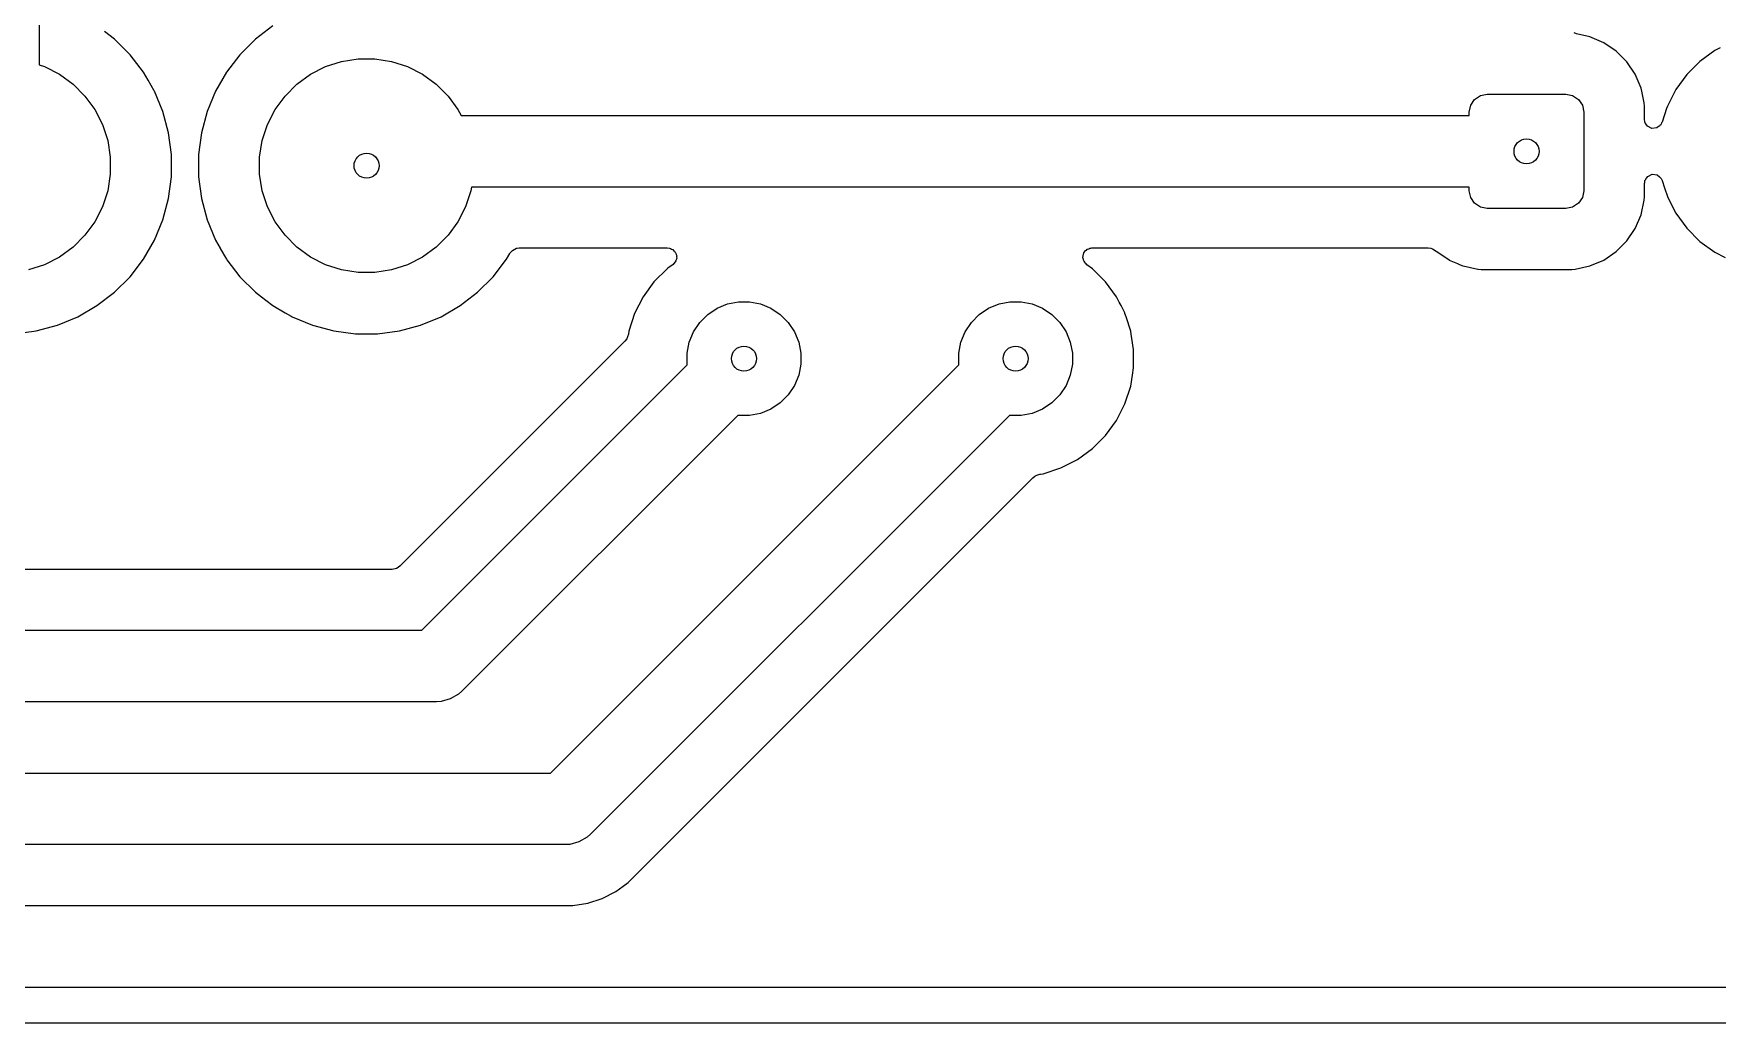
# Model space of a CAD drawing. Header units: millimetres. Extents: x 83 to 184, y -140 to -36.
# Drawn here: x 133.26 to 156.82, y -140 to -126.15 of the extents above; entities that cross this region are included whole.
import ezdxf

# ---------------------------------------------------------------- set-up
doc = ezdxf.new("R2010")
doc.units = ezdxf.units.MM
doc.layers.add('B.Cu', color=153, linetype='CONTINUOUS', true_color=0x4d7fc4)
doc.layers.add('Edge.Cuts', color=254, linetype='CONTINUOUS', true_color=0xd0d2cd)

msp = doc.modelspace()

# ---------------------------------------------------------------- linework, layer by layer
at = {"layer": 'B.Cu', "linetype": 'CONTINUOUS'}
for p, q in [((133.34, -125.367106), (133.34, -126.590128)), ((134.393114, -126.229005), (134.253152, -126.121607)), ((134.393116, -126.229007), (134.393114, -126.229005)), ((134.610973, -126.446863), (134.393116, -126.229007)), ((136.366868, -126.229021), (136.149021, -126.446868)), ((136.366876, -126.229014), (136.366868, -126.229021)), ((136.366891, -126.229), (136.366876, -126.229014)), ((136.611315, -126.041447), (136.366891, -126.229)), ((154.845326, -126.155951), (154.812257, -126.143617)), ((154.845327, -126.15595), (154.845326, -126.155951)), ((155.033923, -126.196977), (154.845327, -126.15595)), ((155.033966, -126.196988), (155.033923, -126.196977)), ((155.227151, -126.279714), (155.033966, -126.196988)), ((134.610988, -126.446879), (134.610973, -126.446863)), ((134.610991, -126.446883), (134.610988, -126.446879)), ((134.798561, -126.691328), (134.610991, -126.446883)), ((136.149008, -126.446883), (135.961447, -126.691316)), ((136.149014, -126.446876), (136.149008, -126.446883)), ((136.149021, -126.446868), (136.149014, -126.446876)), ((155.22717, -126.279725), (155.227151, -126.279714)), ((155.401204, -126.397515), (155.22717, -126.279725)), ((155.401211, -126.397521), (155.401204, -126.397515)), ((155.401214, -126.397523), (155.401211, -126.397521)), ((155.549826, -126.546135), (155.401214, -126.397523)), ((156.78229, -126.38837), (156.572123, -126.541065)), ((156.854584, -126.351534), (156.78229, -126.38837)), ((133.34, -126.590128), (133.414025, -126.614181)), ((133.414025, -126.614181), (133.623748, -126.72104)), ((134.798562, -126.69133), (134.798561, -126.691328)), ((134.86357, -126.803928), (134.798562, -126.69133)), ((135.961436, -126.691332), (135.807378, -126.958166)), ((135.961447, -126.691316), (135.961436, -126.691332)), ((137.136252, -126.72104), (137.345975, -126.614181)), ((137.345975, -126.614181), (137.569832, -126.541445)), ((137.569832, -126.541445), (137.802311, -126.504624)), ((137.802311, -126.504624), (138.037689, -126.504624)), ((138.037689, -126.504624), (138.270168, -126.541445)), ((138.270168, -126.541445), (138.494025, -126.614181)), ((138.494025, -126.614181), (138.703748, -126.72104)), ((155.549828, -126.546138), (155.549826, -126.546135)), ((155.549833, -126.546144), (155.549828, -126.546138)), ((155.667619, -126.720172), (155.549833, -126.546144)), ((156.572103, -126.541083), (156.388432, -126.724754)), ((156.572123, -126.541065), (156.572103, -126.541083)), ((133.623748, -126.72104), (133.814172, -126.859391)), ((133.814172, -126.859391), (133.980609, -127.025828)), ((134.863571, -126.803929), (134.86357, -126.803928)), ((134.950632, -126.954722), (134.863571, -126.803929)), ((136.779391, -127.025828), (136.945828, -126.859391)), ((136.945828, -126.859391), (137.136252, -126.72104)), ((138.703748, -126.72104), (138.894172, -126.859391)), ((138.894172, -126.859391), (139.060609, -127.025828)), ((155.667624, -126.720182), (155.667619, -126.720172)), ((155.667628, -126.720187), (155.667624, -126.720182)), ((155.667629, -126.720189), (155.667628, -126.720187)), ((155.66763, -126.720191), (155.667629, -126.720189)), ((155.750361, -126.913386), (155.66763, -126.720191)), ((155.750364, -126.913397), (155.750361, -126.913386)), ((155.75037, -126.913427), (155.750364, -126.913397)), ((155.750371, -126.913429), (155.75037, -126.913427)), ((155.760103, -126.95817), (155.750371, -126.913429)), ((156.235717, -126.934945), (156.117771, -127.166423)), ((156.235719, -126.934941), (156.235717, -126.934945)), ((156.388414, -126.724774), (156.235719, -126.934941)), ((156.388432, -126.724754), (156.388414, -126.724774)), ((133.980609, -127.025828), (134.11896, -127.216252)), ((134.951712, -126.95646), (134.950632, -126.954722)), ((134.952501, -126.957882), (134.951712, -126.95646)), ((134.952614, -126.958156), (134.952501, -126.957882)), ((134.952618, -126.958162), (134.952614, -126.958156)), ((134.95262, -126.958167), (134.952618, -126.958162)), ((134.952622, -126.95817), (134.95262, -126.958167)), ((135.070535, -127.242836), (134.952622, -126.95817)), ((135.807378, -126.958166), (135.689462, -127.242841)), ((136.64104, -127.216252), (136.779391, -127.025828)), ((139.060609, -127.025828), (139.19896, -127.216252)), ((153.347349, -127.25), (153.366379, -127.154329)), ((153.366379, -127.154329), (153.420572, -127.073223)), ((153.420572, -127.073223), (153.501678, -127.01903)), ((153.501678, -127.01903), (153.597349, -127)), ((153.597349, -127), (154.697349, -127)), ((154.697349, -127), (154.79302, -127.01903)), ((154.79302, -127.01903), (154.874126, -127.073223)), ((154.874126, -127.073223), (154.928319, -127.154329)), ((154.928319, -127.154329), (154.947349, -127.25)), ((155.760104, -126.958173), (155.760103, -126.95817)), ((155.795037, -127.118755), (155.760104, -126.958173)), ((155.797849, -127.165962), (155.795037, -127.118755)), ((155.797849, -127.165973), (155.797849, -127.165962)), ((155.797849, -127.351211), (155.797849, -127.165973)), ((156.117771, -127.166423), (156.107277, -127.19872)), ((134.11896, -127.216252), (134.225819, -127.425975)), ((135.150282, -127.540456), (135.070535, -127.242836)), ((135.689462, -127.242841), (135.609716, -127.540458)), ((136.534181, -127.425975), (136.64104, -127.216252)), ((139.19896, -127.216252), (139.241632, -127.3)), ((139.241632, -127.3), (153.347349, -127.3)), ((153.347349, -127.3), (153.347349, -127.25)), ((154.947349, -127.25), (154.947349, -128.35)), ((155.80238, -127.384424), (155.797849, -127.351211)), ((155.803967, -127.390131), (155.80238, -127.384424)), ((155.808474, -127.397487), (155.803967, -127.390131)), ((155.809356, -127.403377), (155.808474, -127.397487)), ((155.818409, -127.413702), (155.809356, -127.403377)), ((155.839588, -127.448271), (155.818409, -127.413702)), ((156.029715, -127.421172), (156.025792, -127.426909)), ((156.037601, -127.400739), (156.029715, -127.421172)), ((156.045289, -127.389498), (156.037601, -127.400739)), ((156.107277, -127.19872), (156.045289, -127.389498)), ((134.225819, -127.425975), (134.298555, -127.649832)), ((134.298555, -127.649832), (134.335376, -127.882311)), ((135.1905, -127.84594), (135.150282, -127.540456)), ((135.609716, -127.540458), (135.569503, -127.845914)), ((136.424624, -127.882311), (136.461445, -127.649832)), ((136.461445, -127.649832), (136.534181, -127.425975)), ((155.902288, -127.4791), (155.839588, -127.448271)), ((155.971703, -127.471136), (155.902288, -127.4791)), ((155.99583, -127.451407), (155.971703, -127.471136)), ((156.005851, -127.447173), (155.99583, -127.451407)), ((156.011991, -127.438193), (156.005851, -127.447173)), ((156.025792, -127.426909), (156.011991, -127.438193)), ((134.335376, -127.882311), (134.335376, -128.117689)), ((135.1905, -128.15406), (135.1905, -127.84594)), ((135.569503, -127.845914), (135.5695, -127.845938)), ((135.5695, -127.845938), (135.5695, -128.15406)), ((136.424624, -128.117689), (136.424624, -127.882311)), ((134.335376, -128.117689), (134.298555, -128.350168)), ((136.461445, -128.350168), (136.424624, -128.117689)), ((155.842595, -128.149319), (155.906149, -128.120289)), ((155.906149, -128.120289), (155.975308, -128.130226)), ((155.975308, -128.130226), (156.006189, -128.156597)), ((134.298555, -128.350168), (134.225819, -128.574025)), ((135.150282, -128.459544), (135.1905, -128.15406)), ((135.5695, -128.15406), (135.569503, -128.154084)), ((135.569503, -128.154084), (135.609716, -128.45954)), ((136.534181, -128.574025), (136.461445, -128.350168)), ((139.378555, -128.350168), (139.305819, -128.574025)), ((139.386501, -128.3), (139.378555, -128.350168)), ((153.347349, -128.3), (139.386501, -128.3)), ((153.347349, -128.35), (153.347349, -128.3)), ((153.366379, -128.445671), (153.347349, -128.35)), ((154.947349, -128.35), (154.928319, -128.445671)), ((155.797849, -128.249692), (155.801678, -128.236649)), ((155.797849, -128.434038), (155.797849, -128.249692)), ((155.801678, -128.236649), (155.802869, -128.214767)), ((155.802869, -128.214767), (155.802913, -128.214614)), ((155.802913, -128.214614), (155.804827, -128.208098)), ((155.804827, -128.208098), (155.814468, -128.193093)), ((155.814468, -128.193093), (155.817534, -128.182653)), ((155.817534, -128.182653), (155.825752, -128.175531)), ((155.825752, -128.175531), (155.842595, -128.149319)), ((156.006189, -128.156597), (156.017975, -128.163617)), ((156.017975, -128.163617), (156.020617, -128.168918)), ((156.020617, -128.168918), (156.027151, -128.174498)), ((156.027151, -128.174498), (156.030424, -128.179434)), ((156.030424, -128.179434), (156.04501, -128.209642)), ((156.04501, -128.209642), (156.078112, -128.311517)), ((156.078112, -128.311517), (156.117771, -128.433576)), ((134.225819, -128.574025), (134.11896, -128.783748)), ((135.070535, -128.757164), (135.150282, -128.459544)), ((135.609716, -128.45954), (135.689462, -128.757157)), ((136.64104, -128.783748), (136.534181, -128.574025)), ((139.305819, -128.574025), (139.19896, -128.783748)), ((153.420572, -128.526777), (153.366379, -128.445671)), ((153.501678, -128.58097), (153.420572, -128.526777)), ((153.597349, -128.6), (153.501678, -128.58097)), ((154.697349, -128.6), (153.597349, -128.6)), ((154.79302, -128.58097), (154.697349, -128.6)), ((154.874126, -128.526777), (154.79302, -128.58097)), ((154.928319, -128.445671), (154.874126, -128.526777)), ((155.750362, -128.686612), (155.795037, -128.481245)), ((155.795037, -128.481245), (155.797849, -128.434038)), ((156.117771, -128.433576), (156.198883, -128.592764)), ((156.198883, -128.592764), (156.235715, -128.665051)), ((134.11896, -128.783748), (133.980609, -128.974172)), ((134.952622, -129.04183), (135.070535, -128.757164)), ((135.689462, -128.757157), (135.807377, -129.041829)), ((136.779391, -128.974172), (136.64104, -128.783748)), ((139.19896, -128.783748), (139.060609, -128.974172)), ((155.667628, -128.879813), (155.750362, -128.686612)), ((156.235715, -128.665051), (156.388418, -128.875229)), ((133.980609, -128.974172), (133.814172, -129.140609)), ((134.798562, -129.30867), (134.952622, -129.04183)), ((135.807377, -129.041829), (135.807386, -129.041846)), ((135.807386, -129.041846), (135.873017, -129.155522)), ((136.945828, -129.140609), (136.779391, -128.974172)), ((139.060609, -128.974172), (138.894172, -129.140609)), ((155.401214, -129.202477), (155.549826, -129.053865)), ((155.549826, -129.053865), (155.667628, -128.879813)), ((156.388418, -128.875229), (156.57212, -129.058931)), ((156.57212, -129.058931), (156.782298, -129.211634)), ((133.623748, -129.27896), (133.414025, -129.385819)), ((133.814172, -129.140609), (133.623748, -129.27896)), ((135.873017, -129.155522), (135.874553, -129.158181)), ((135.874553, -129.158181), (135.961438, -129.30867)), ((137.136252, -129.27896), (136.945828, -129.140609)), ((137.345975, -129.385819), (137.136252, -129.27896)), ((138.703748, -129.27896), (138.494025, -129.385819)), ((138.894172, -129.140609), (138.703748, -129.27896)), ((139.878562, -129.30867), (139.925173, -129.227937)), ((139.925173, -129.227937), (139.931273, -129.220181)), ((139.931273, -129.220181), (139.946984, -129.200201)), ((139.946984, -129.200201), (139.960607, -129.187211)), ((139.960607, -129.187211), (140.016948, -129.156449)), ((140.016948, -129.156449), (140.027074, -129.153992)), ((140.027074, -129.153992), (140.056299, -129.1505)), ((140.056299, -129.1505), (142.125242, -129.1505)), ((142.125242, -129.1505), (142.160169, -129.155521)), ((142.160169, -129.155521), (142.171022, -129.158707)), ((142.171022, -129.158707), (142.186029, -129.16835)), ((142.186029, -129.16835), (142.203148, -129.173379)), ((142.203148, -129.173379), (142.214813, -129.186845)), ((142.214813, -129.186845), (142.229803, -129.196477)), ((142.229803, -129.196477), (142.237215, -129.212705)), ((142.237215, -129.212705), (142.248896, -129.226189)), ((142.248896, -129.226189), (142.251429, -129.243824)), ((142.258831, -129.295349), (142.248896, -129.329166)), ((142.251429, -129.243824), (142.258832, -129.260031)), ((142.258832, -129.260031), (142.256294, -129.277689)), ((142.256294, -129.277689), (142.258831, -129.295349)), ((147.9409, -129.286633), (147.946237, -129.260292)), ((147.951385, -129.313566), (147.9409, -129.286633)), ((147.945356, -129.251171), (147.949861, -129.242406)), ((147.946237, -129.260292), (147.945356, -129.251171)), ((147.949861, -129.242406), (147.954776, -129.218155)), ((147.954776, -129.218155), (147.970813, -129.201653)), ((147.970813, -129.201653), (147.977302, -129.189032)), ((147.977302, -129.189032), (147.990509, -129.181386)), ((147.990509, -129.181386), (148.003471, -129.16805)), ((148.00347, -129.16805), (148.00617, -129.166525)), ((148.003471, -129.16805), (148.00347, -129.16805)), ((148.00617, -129.166525), (148.024509, -129.161705)), ((148.024509, -129.161705), (148.037771, -129.154029)), ((148.037771, -129.154029), (148.051318, -129.154658)), ((148.051318, -129.154658), (148.067142, -129.1505)), ((148.067142, -129.1505), (152.772315, -129.1505)), ((152.772315, -129.1505), (152.807247, -129.155521)), ((152.807247, -129.155521), (152.832491, -129.162934)), ((152.832491, -129.162934), (152.885237, -129.19423)), ((152.885237, -129.19423), (152.893484, -129.202477)), ((152.893484, -129.202477), (152.893487, -129.202479)), ((152.893487, -129.202479), (152.893493, -129.202484)), ((152.893493, -129.202484), (153.066631, -129.319667)), ((155.227162, -129.320279), (155.401214, -129.202477)), ((156.782298, -129.211634), (156.928378, -129.286066)), ((133.414025, -129.385819), (133.190168, -129.458555)), ((134.610991, -129.553117), (134.798562, -129.30867)), ((135.961438, -129.30867), (135.96144, -129.308673)), ((135.96144, -129.308673), (135.961441, -129.308674)), ((135.961441, -129.308674), (135.967338, -129.316359)), ((135.967338, -129.316359), (135.967341, -129.316364)), ((135.967341, -129.316364), (136.149, -129.553107)), ((137.569832, -129.458555), (137.345975, -129.385819)), ((137.802311, -129.495376), (137.569832, -129.458555)), ((138.037689, -129.495376), (137.802311, -129.495376)), ((138.270168, -129.458555), (138.037689, -129.495376)), ((138.494025, -129.385819), (138.270168, -129.458555)), ((139.690991, -129.553117), (139.878562, -129.30867)), ((142.129262, -129.436576), (141.941083, -129.624754)), ((142.136643, -129.432443), (142.129262, -129.436576)), ((142.207696, -129.380818), (142.136643, -129.432443)), ((142.247597, -129.332027), (142.207696, -129.380818)), ((142.248883, -129.329212), (142.247597, -129.332027)), ((142.248893, -129.32919), (142.248883, -129.329212)), ((142.248896, -129.329166), (142.248893, -129.32919)), ((147.952077, -129.320717), (147.951385, -129.313566)), ((147.956286, -129.331196), (147.952077, -129.320717)), ((147.960208, -129.336226), (147.956286, -129.331196)), ((147.966249, -129.351743), (147.960208, -129.336226)), ((147.973155, -129.360699), (147.966249, -129.351743)), ((147.973968, -129.361742), (147.973155, -129.360699)), ((147.987713, -129.371506), (147.973968, -129.361742)), ((147.998464, -129.385296), (147.987713, -129.371506)), ((148.075229, -129.441069), (147.998464, -129.385296)), ((148.258931, -129.624771), (148.075229, -129.441069)), ((153.066631, -129.319667), (153.066633, -129.319667)), ((153.066633, -129.319667), (153.067536, -129.320279)), ((153.067536, -129.320279), (153.067538, -129.32028)), ((153.067538, -129.32028), (153.06754, -129.320281)), ((153.06754, -129.320281), (153.183852, -129.370088)), ((153.183852, -129.370088), (153.184076, -129.370185)), ((153.184076, -129.370185), (153.184077, -129.370185)), ((153.184077, -129.370185), (153.219367, -129.385297)), ((153.219367, -129.385297), (153.255338, -129.400701)), ((153.255338, -129.400701), (153.259576, -129.402759)), ((153.259576, -129.402759), (153.26073, -129.40301)), ((153.26073, -129.40301), (153.260737, -129.403013)), ((153.260737, -129.403013), (153.260745, -129.403014)), ((153.260745, -129.403014), (153.260746, -129.403015)), ((153.260746, -129.403015), (153.466098, -129.447687)), ((153.466098, -129.447687), (153.466099, -129.447687)), ((153.466099, -129.447687), (153.466104, -129.447688)), ((153.466104, -129.447688), (153.466106, -129.447688)), ((153.466106, -129.447688), (153.466239, -129.447717)), ((153.466239, -129.447717), (153.467176, -129.447828)), ((153.467176, -129.447828), (153.469752, -129.447905)), ((153.469752, -129.447905), (153.513311, -129.4505)), ((153.513311, -129.4505), (153.513322, -129.4505)), ((153.513322, -129.4505), (154.781376, -129.4505)), ((154.781376, -129.4505), (154.781387, -129.4505)), ((154.781387, -129.4505), (154.828594, -129.447688)), ((154.828594, -129.447688), (155.033961, -129.403013)), ((155.033961, -129.403013), (155.227162, -129.320279)), ((134.14867, -129.958562), (134.393117, -129.770991)), ((134.393117, -129.770991), (134.610991, -129.553117)), ((136.149, -129.553107), (136.149004, -129.553112)), ((136.149004, -129.553112), (136.149007, -129.553115)), ((136.149007, -129.553115), (136.149013, -129.553122)), ((136.149013, -129.553122), (136.366877, -129.770986)), ((136.366877, -129.770986), (136.366884, -129.770992)), ((136.366884, -129.770992), (136.366887, -129.770994)), ((136.366887, -129.770994), (136.366891, -129.770998)), ((136.366891, -129.770998), (136.450229, -129.834945)), ((139.22867, -129.958562), (139.473117, -129.770991)), ((139.473117, -129.770991), (139.690991, -129.553117)), ((141.941065, -129.624774), (141.78837, -129.834941)), ((141.941083, -129.624754), (141.941065, -129.624774)), ((148.411634, -129.834949), (148.258931, -129.624771)), ((133.88183, -130.112622), (134.14867, -129.958562)), ((136.450229, -129.834945), (136.510494, -129.881188)), ((136.510494, -129.881188), (136.61133, -129.958562)), ((136.61133, -129.958562), (136.611337, -129.958566)), ((136.611337, -129.958566), (136.78283, -130.057578)), ((138.96183, -130.112622), (139.22867, -129.958562)), ((141.78837, -129.834941), (141.670421, -130.066427)), ((142.692485, -130.081592), (142.822883, -129.994463)), ((142.822883, -129.994463), (142.967772, -129.934448)), ((142.967772, -129.934448), (143.121586, -129.903852)), ((143.121586, -129.903852), (143.278414, -129.903852)), ((143.278414, -129.903852), (143.432228, -129.934448)), ((143.432228, -129.934448), (143.577117, -129.994463)), ((143.577117, -129.994463), (143.707515, -130.081592)), ((146.492485, -130.081592), (146.622883, -129.994463)), ((146.622883, -129.994463), (146.767772, -129.934448)), ((146.767772, -129.934448), (146.921586, -129.903852)), ((146.921586, -129.903852), (147.078414, -129.903852)), ((147.078414, -129.903852), (147.232228, -129.934448)), ((147.232228, -129.934448), (147.377117, -129.994463)), ((147.377117, -129.994463), (147.507515, -130.081592)), ((148.450602, -129.911428), (148.411634, -129.834949)), ((148.474615, -129.958555), (148.450602, -129.911428)), ((148.526293, -130.059976), (148.474615, -129.958555)), ((133.299544, -130.310282), (133.597164, -130.230535)), ((133.597164, -130.230535), (133.88183, -130.112622)), ((136.78283, -130.057578), (136.864861, -130.104939)), ((136.864861, -130.104939), (136.878162, -130.112618)), ((136.878162, -130.112618), (136.878167, -130.11262)), ((136.878167, -130.11262), (136.87817, -130.112622)), ((136.87817, -130.112622), (137.162836, -130.230535)), ((137.162836, -130.230535), (137.460456, -130.310282)), ((138.379544, -130.310282), (138.677164, -130.230535)), ((138.677164, -130.230535), (138.96183, -130.112622)), ((141.670421, -130.066427), (141.590138, -130.313509)), ((142.494463, -130.322883), (142.581592, -130.192485)), ((142.581592, -130.192485), (142.692485, -130.081592)), ((143.707515, -130.081592), (143.818408, -130.192485)), ((143.818408, -130.192485), (143.905537, -130.322883)), ((146.294463, -130.322883), (146.381592, -130.192485)), ((146.381592, -130.192485), (146.492485, -130.081592)), ((147.507515, -130.081592), (147.618408, -130.192485)), ((147.618408, -130.192485), (147.705537, -130.322883)), ((148.527025, -130.061227), (148.526293, -130.059976)), ((148.527337, -130.062027), (148.527025, -130.061227)), ((148.529577, -130.066423), (148.527337, -130.062027)), ((148.529577, -130.066425), (148.529577, -130.066423)), ((148.529579, -130.066428), (148.529577, -130.066425)), ((148.544674, -130.112886), (148.529579, -130.066428)), ((148.609859, -130.313502), (148.544674, -130.112886)), ((132.99406, -130.3505), (133.299544, -130.310282)), ((137.460456, -130.310282), (137.76594, -130.3505)), ((137.76594, -130.3505), (137.765947, -130.3505)), ((137.765947, -130.3505), (138.074053, -130.3505)), ((138.074053, -130.3505), (138.07406, -130.3505)), ((138.07406, -130.3505), (138.379544, -130.310282)), ((141.534808, -130.455293), (138.389531, -133.600573)), ((141.559173, -130.420731), (141.534808, -130.455293)), ((141.572533, -130.39255), (141.559173, -130.420731)), ((141.58296, -130.358831), (141.572533, -130.39255)), ((141.590138, -130.313509), (141.58296, -130.358831)), ((142.403852, -130.621586), (142.434448, -130.467772)), ((142.434448, -130.467772), (142.494463, -130.322883)), ((143.905537, -130.322883), (143.965552, -130.467772)), ((143.965552, -130.467772), (143.996148, -130.621586)), ((146.203852, -130.621586), (146.234448, -130.467772)), ((146.234448, -130.467772), (146.294463, -130.322883)), ((147.705537, -130.322883), (147.765552, -130.467772)), ((147.765552, -130.467772), (147.796148, -130.621586)), ((148.60986, -130.313507), (148.609859, -130.313502)), ((148.617038, -130.358831), (148.60986, -130.313507)), ((148.62613, -130.416234), (148.617038, -130.358831)), ((148.6505, -130.570097), (148.62613, -130.416234)), ((142.403852, -130.778414), (142.403852, -130.621586)), ((143.996148, -130.621586), (143.996148, -130.778414)), ((146.203852, -130.778414), (146.203852, -130.621586)), ((147.796148, -130.621586), (147.796148, -130.778414)), ((148.6505, -130.829902), (148.6505, -130.570097)), ((138.692894, -134.5), (142.405615, -130.787277)), ((140.492894, -136.5), (146.205615, -130.787277)), ((142.405615, -130.787277), (142.403852, -130.778414)), ((143.965552, -130.932228), (143.905537, -131.077117)), ((143.996148, -130.778414), (143.965552, -130.932228)), ((146.205615, -130.787277), (146.203852, -130.778414)), ((147.765552, -130.932228), (147.705537, -131.077117)), ((147.796148, -130.778414), (147.765552, -130.932228)), ((148.60986, -131.086493), (148.634409, -130.931493)), ((148.634409, -130.931493), (148.6505, -130.829902)), ((143.905537, -131.077117), (143.818408, -131.207515)), ((147.705537, -131.077117), (147.618408, -131.207515)), ((148.529579, -131.333572), (148.60986, -131.086493)), ((143.577117, -131.405537), (143.432228, -131.465552)), ((143.707515, -131.318408), (143.577117, -131.405537)), ((143.818408, -131.207515), (143.707515, -131.318408)), ((147.377117, -131.405537), (147.232228, -131.465552)), ((147.507515, -131.318408), (147.377117, -131.405537)), ((147.618408, -131.207515), (147.507515, -131.318408)), ((148.411634, -131.565051), (148.529579, -131.333572)), ((143.112722, -131.494384), (139.253553, -135.353553)), ((146.912722, -131.494384), (141.053553, -137.353553)), ((143.121586, -131.496148), (143.112722, -131.494384)), ((143.278414, -131.496148), (143.121586, -131.496148)), ((143.432228, -131.465552), (143.278414, -131.496148)), ((146.921586, -131.496148), (146.912722, -131.494384)), ((147.078414, -131.496148), (146.921586, -131.496148)), ((147.232228, -131.465552), (147.078414, -131.496148)), ((148.258931, -131.775229), (148.411634, -131.565051)), ((148.075229, -131.958931), (148.258931, -131.775229)), ((147.633572, -132.229579), (147.865051, -132.111634)), ((147.865051, -132.111634), (148.075229, -131.958931)), ((141.740788, -137.869104), (147.242671, -132.367222)), ((147.242671, -132.367222), (147.270922, -132.346074)), ((147.270922, -132.346074), (147.298291, -132.331129)), ((147.298291, -132.331129), (147.338318, -132.31749)), ((147.338318, -132.31749), (147.348586, -132.315863)), ((147.348586, -132.315863), (147.386493, -132.30986)), ((147.386493, -132.30986), (147.633572, -132.229579)), ((138.278762, -133.6495), (111.628588, -133.6495)), ((138.338192, -133.63433), (138.278762, -133.6495)), ((138.36128, -133.621722), (138.338192, -133.63433)), ((138.389531, -133.600573), (138.36128, -133.621722)), ((111.207107, -134.5), (138.692894, -134.5)), ((139.204381, -135.396677), (139.091342, -135.46194)), ((139.204396, -135.396661), (139.204381, -135.396677)), ((139.253553, -135.353553), (139.204396, -135.396661)), ((138.9, -135.5), (111, -135.5)), ((138.965248, -135.495723), (138.9, -135.5)), ((138.965263, -135.495723), (138.965248, -135.495723)), ((139.091342, -135.46194), (138.965263, -135.495723)), ((109.207107, -136.5), (140.492894, -136.5)), ((140.7, -137.5), (109, -137.5)), ((140.765248, -137.495723), (140.7, -137.5)), ((140.765263, -137.495723), (140.765248, -137.495723)), ((140.891342, -137.46194), (140.765263, -137.495723)), ((141.004381, -137.396677), (140.891342, -137.46194)), ((141.004396, -137.396661), (141.004381, -137.396677)), ((141.053553, -137.353553), (141.004396, -137.396661)), ((141.579792, -138.030104), (141.730104, -137.879792)), ((141.730104, -137.879792), (141.730105, -137.87979)), ((141.730105, -137.87979), (141.737165, -137.87273)), ((141.737165, -137.87273), (141.737167, -137.872726)), ((141.737167, -137.872726), (141.738961, -137.870931)), ((141.738961, -137.870931), (141.740776, -137.869116)), ((141.740776, -137.869116), (141.740779, -137.869115)), ((141.740779, -137.869115), (141.740788, -137.869104)), ((141.016243, -138.317246), (141.218412, -138.251557)), ((141.218412, -138.251557), (141.407816, -138.155051)), ((141.407816, -138.155051), (141.511005, -138.08008)), ((141.511005, -138.08008), (141.579792, -138.030104)), ((109.114004, -138.3505), (140.806286, -138.3505)), ((140.806286, -138.3505), (140.806287, -138.3505)), ((140.806287, -138.3505), (141.016243, -138.317246)), ((179.995422, -139.4995), (87.004576, -139.4995))]:
    msp.add_line(p, q, dxfattribs=at)
at = {"layer": 'B.Cu'}
for centre in [(154.147349, -127.8), (154.147349, -127.8), (137.92, -128), (137.92, -128), (143.2, -130.7), (143.2, -130.7), (147, -130.7), (147, -130.7)]:
    msp.add_circle(centre, 0.175, dxfattribs=at)
at = {"layer": 'Edge.Cuts', "linetype": 'CONTINUOUS'}
msp.add_line((180, -140), (87, -140), dxfattribs=at)

doc.saveas('drawing.dxf')
